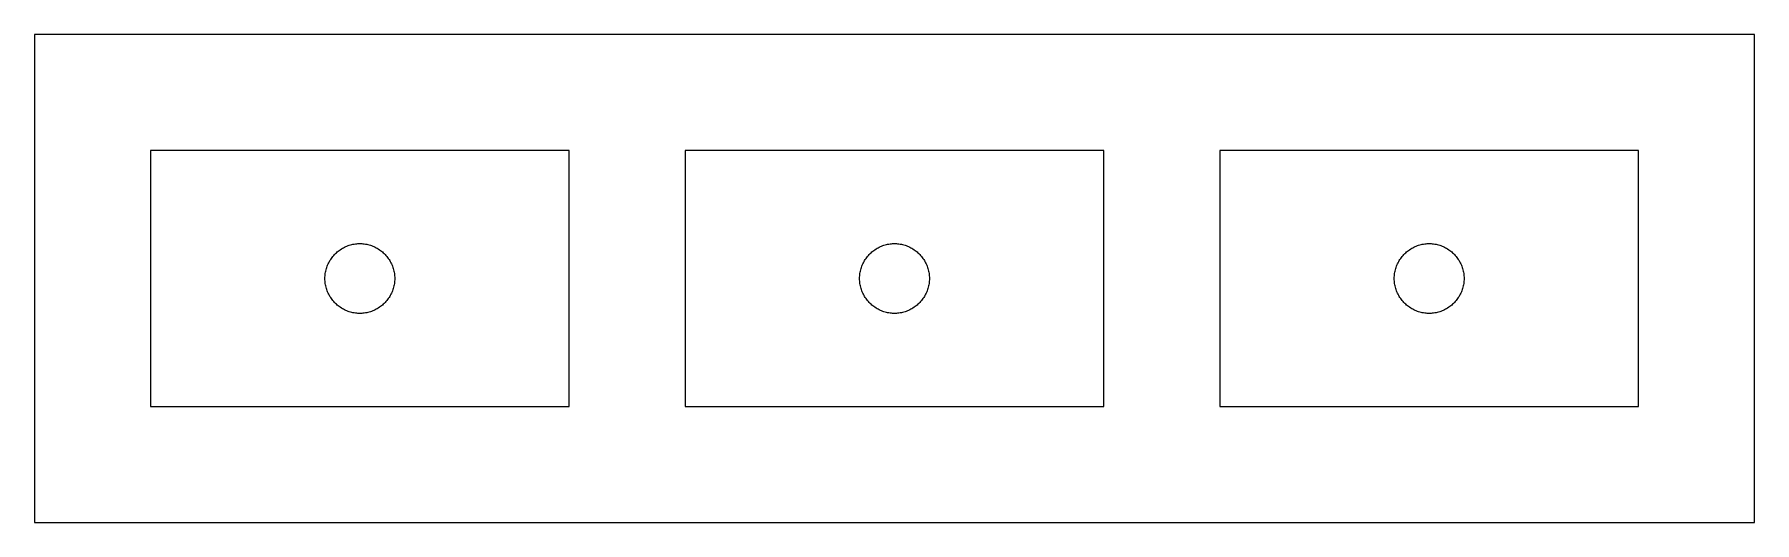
# Model space of a CAD drawing. Header units: millimetres. Extents: x 0 to 148, y 0 to 42.
import ezdxf

# ---------------------------------------------------------------- set-up
doc = ezdxf.new("R2010")
doc.units = ezdxf.units.MM
doc.layers.add('CUT', color=7, linetype='Continuous')
doc.layers.add('SHEET', color=30, linetype='Continuous')

msp = doc.modelspace()

# ---------------------------------------------------------------- linework, layer by layer
at = {"layer": 'CUT'}
for p, q in [((46, 32), (10, 32)), ((10, 32), (10, 10)), ((46, 10), (46, 32)), ((92, 32), (56, 32)), ((56, 32), (56, 10)), ((92, 10), (92, 32)), ((138, 32), (102, 32)), ((102, 32), (102, 10)), ((138, 10), (138, 32)), ((26.59, 23.65), (26.69, 23.7)), ((26.69, 23.7), (26.79, 23.75)), ((26.79, 23.75), (26.89, 23.79)), ((26.89, 23.79), (26.99, 23.83)), ((26.99, 23.83), (27.09, 23.86)), ((27.09, 23.86), (27.2, 23.89)), ((27.2, 23.89), (27.3, 23.92)), ((27.3, 23.92), (27.41, 23.94)), ((27.41, 23.94), (27.51, 23.96)), ((27.51, 23.96), (27.62, 23.98)), ((27.62, 23.98), (27.73, 23.99)), ((27.73, 23.99), (27.84, 24)), ((27.84, 24), (27.95, 24)), ((27.95, 24), (28.05, 24)), ((28.05, 24), (28.16, 24)), ((28.16, 24), (28.27, 23.99)), ((28.27, 23.99), (28.38, 23.98)), ((28.38, 23.98), (28.49, 23.96)), ((28.49, 23.96), (28.59, 23.94)), ((28.59, 23.94), (28.7, 23.92)), ((28.7, 23.92), (28.8, 23.89)), ((28.8, 23.89), (28.91, 23.86)), ((28.91, 23.86), (29.01, 23.83)), ((29.01, 23.83), (29.11, 23.79)), ((29.11, 23.79), (29.21, 23.75)), ((29.21, 23.75), (29.31, 23.7)), ((29.31, 23.7), (29.41, 23.65)), ((72.59, 23.65), (72.69, 23.7)), ((72.69, 23.7), (72.79, 23.75)), ((72.79, 23.75), (72.89, 23.79)), ((72.89, 23.79), (72.99, 23.83)), ((72.99, 23.83), (73.09, 23.86)), ((73.09, 23.86), (73.2, 23.89)), ((73.2, 23.89), (73.3, 23.92)), ((73.3, 23.92), (73.41, 23.94)), ((73.41, 23.94), (73.51, 23.96)), ((73.51, 23.96), (73.62, 23.98)), ((73.62, 23.98), (73.73, 23.99)), ((73.73, 23.99), (73.84, 24)), ((73.84, 24), (73.95, 24)), ((73.95, 24), (74.05, 24)), ((74.05, 24), (74.16, 24)), ((74.16, 24), (74.27, 23.99)), ((74.27, 23.99), (74.38, 23.98)), ((74.38, 23.98), (74.49, 23.96)), ((74.49, 23.96), (74.59, 23.94)), ((74.59, 23.94), (74.7, 23.92)), ((74.7, 23.92), (74.8, 23.89)), ((74.8, 23.89), (74.91, 23.86)), ((74.91, 23.86), (75.01, 23.83)), ((75.01, 23.83), (75.11, 23.79)), ((75.11, 23.79), (75.21, 23.75)), ((75.21, 23.75), (75.31, 23.7)), ((75.31, 23.7), (75.41, 23.65)), ((118.59, 23.65), (118.69, 23.7)), ((118.69, 23.7), (118.79, 23.75)), ((118.79, 23.75), (118.89, 23.79)), ((118.89, 23.79), (118.99, 23.83)), ((118.99, 23.83), (119.09, 23.86)), ((119.09, 23.86), (119.2, 23.89)), ((119.2, 23.89), (119.3, 23.92)), ((119.3, 23.92), (119.41, 23.94)), ((119.41, 23.94), (119.51, 23.96)), ((119.51, 23.96), (119.62, 23.98)), ((119.62, 23.98), (119.73, 23.99)), ((119.73, 23.99), (119.84, 24)), ((119.84, 24), (119.95, 24)), ((119.95, 24), (120.05, 24)), ((120.05, 24), (120.16, 24)), ((120.16, 24), (120.27, 23.99)), ((120.27, 23.99), (120.38, 23.98)), ((120.38, 23.98), (120.49, 23.96)), ((120.49, 23.96), (120.59, 23.94)), ((120.59, 23.94), (120.7, 23.92)), ((120.7, 23.92), (120.8, 23.89)), ((120.8, 23.89), (120.91, 23.86)), ((120.91, 23.86), (121.01, 23.83)), ((121.01, 23.83), (121.11, 23.79)), ((121.11, 23.79), (121.21, 23.75)), ((121.21, 23.75), (121.31, 23.7)), ((121.31, 23.7), (121.41, 23.65)), ((25.23, 22.16), (25.28, 22.26)), ((25.28, 22.26), (25.32, 22.36)), ((25.32, 22.36), (25.38, 22.45)), ((25.38, 22.45), (25.43, 22.55)), ((25.43, 22.55), (25.49, 22.64)), ((25.49, 22.64), (25.55, 22.73)), ((25.55, 22.73), (25.61, 22.82)), ((25.61, 22.82), (25.68, 22.9)), ((25.68, 22.9), (25.75, 22.98)), ((25.75, 22.98), (25.82, 23.06)), ((25.82, 23.06), (25.9, 23.14)), ((25.9, 23.14), (25.98, 23.21)), ((25.98, 23.21), (26.06, 23.29)), ((26.06, 23.29), (26.14, 23.36)), ((26.14, 23.36), (26.23, 23.42)), ((26.23, 23.42), (26.32, 23.48)), ((26.32, 23.48), (26.41, 23.54)), ((26.41, 23.54), (26.5, 23.6)), ((26.5, 23.6), (26.59, 23.65)), ((29.41, 23.65), (29.5, 23.6)), ((29.5, 23.6), (29.59, 23.54)), ((29.59, 23.54), (29.68, 23.48)), ((29.68, 23.48), (29.77, 23.42)), ((29.77, 23.42), (29.86, 23.36)), ((29.86, 23.36), (29.94, 23.29)), ((29.94, 23.29), (30.02, 23.21)), ((30.02, 23.21), (30.1, 23.14)), ((30.1, 23.14), (30.18, 23.06)), ((30.18, 23.06), (30.25, 22.98)), ((30.25, 22.98), (30.32, 22.9)), ((30.32, 22.9), (30.39, 22.82)), ((30.39, 22.82), (30.45, 22.73)), ((30.45, 22.73), (30.51, 22.64)), ((30.51, 22.64), (30.57, 22.55)), ((30.57, 22.55), (30.62, 22.45)), ((30.62, 22.45), (30.68, 22.36)), ((30.68, 22.36), (30.72, 22.26)), ((30.72, 22.26), (30.77, 22.16)), ((71.23, 22.16), (71.28, 22.26)), ((71.28, 22.26), (71.32, 22.36)), ((71.32, 22.36), (71.38, 22.45)), ((71.38, 22.45), (71.43, 22.55)), ((71.43, 22.55), (71.49, 22.64)), ((71.49, 22.64), (71.55, 22.73)), ((71.55, 22.73), (71.61, 22.82)), ((71.61, 22.82), (71.68, 22.9)), ((71.68, 22.9), (71.75, 22.98)), ((71.75, 22.98), (71.82, 23.06)), ((71.82, 23.06), (71.9, 23.14)), ((71.9, 23.14), (71.98, 23.21)), ((71.98, 23.21), (72.06, 23.29)), ((72.06, 23.29), (72.14, 23.36)), ((72.14, 23.36), (72.23, 23.42)), ((72.23, 23.42), (72.32, 23.48)), ((72.32, 23.48), (72.41, 23.54)), ((72.41, 23.54), (72.5, 23.6)), ((72.5, 23.6), (72.59, 23.65)), ((75.41, 23.65), (75.5, 23.6)), ((75.5, 23.6), (75.59, 23.54)), ((75.59, 23.54), (75.68, 23.48)), ((75.68, 23.48), (75.77, 23.42)), ((75.77, 23.42), (75.86, 23.36)), ((75.86, 23.36), (75.94, 23.29)), ((75.94, 23.29), (76.02, 23.21)), ((76.02, 23.21), (76.1, 23.14)), ((76.1, 23.14), (76.18, 23.06)), ((76.18, 23.06), (76.25, 22.98)), ((76.25, 22.98), (76.32, 22.9)), ((76.32, 22.9), (76.39, 22.82)), ((76.39, 22.82), (76.45, 22.73)), ((76.45, 22.73), (76.51, 22.64)), ((76.51, 22.64), (76.57, 22.55)), ((76.57, 22.55), (76.62, 22.45)), ((76.62, 22.45), (76.68, 22.36)), ((76.68, 22.36), (76.72, 22.26)), ((76.72, 22.26), (76.77, 22.16)), ((117.23, 22.16), (117.28, 22.26)), ((117.28, 22.26), (117.32, 22.36)), ((117.32, 22.36), (117.38, 22.45)), ((117.38, 22.45), (117.43, 22.55)), ((117.43, 22.55), (117.49, 22.64)), ((117.49, 22.64), (117.55, 22.73)), ((117.55, 22.73), (117.61, 22.82)), ((117.61, 22.82), (117.68, 22.9)), ((117.68, 22.9), (117.75, 22.98)), ((117.75, 22.98), (117.82, 23.06)), ((117.82, 23.06), (117.9, 23.14)), ((117.9, 23.14), (117.98, 23.21)), ((117.98, 23.21), (118.06, 23.29)), ((118.06, 23.29), (118.14, 23.36)), ((118.14, 23.36), (118.23, 23.42)), ((118.23, 23.42), (118.32, 23.48)), ((118.32, 23.48), (118.41, 23.54)), ((118.41, 23.54), (118.5, 23.6)), ((118.5, 23.6), (118.59, 23.65)), ((121.41, 23.65), (121.5, 23.6)), ((121.5, 23.6), (121.59, 23.54)), ((121.59, 23.54), (121.68, 23.48)), ((121.68, 23.48), (121.77, 23.42)), ((121.77, 23.42), (121.86, 23.36)), ((121.86, 23.36), (121.94, 23.29)), ((121.94, 23.29), (122.02, 23.21)), ((122.02, 23.21), (122.1, 23.14)), ((122.1, 23.14), (122.18, 23.06)), ((122.18, 23.06), (122.25, 22.98)), ((122.25, 22.98), (122.32, 22.9)), ((122.32, 22.9), (122.39, 22.82)), ((122.39, 22.82), (122.45, 22.73)), ((122.45, 22.73), (122.51, 22.64)), ((122.51, 22.64), (122.57, 22.55)), ((122.57, 22.55), (122.62, 22.45)), ((122.62, 22.45), (122.68, 22.36)), ((122.68, 22.36), (122.72, 22.26)), ((122.72, 22.26), (122.77, 22.16)), ((25, 21.11), (25.01, 21.22)), ((25, 21), (25, 21.11)), ((25, 20.89), (25, 21)), ((25.01, 20.78), (25, 20.89)), ((25.01, 21.22), (25.02, 21.32)), ((25.02, 20.68), (25.01, 20.78)), ((25.02, 21.32), (25.03, 21.43)), ((25.03, 21.43), (25.05, 21.54)), ((25.05, 21.54), (25.07, 21.64)), ((25.07, 21.64), (25.1, 21.75)), ((25.1, 21.75), (25.12, 21.85)), ((25.12, 21.85), (25.16, 21.96)), ((25.16, 21.96), (25.19, 22.06)), ((25.19, 22.06), (25.23, 22.16)), ((30.77, 22.16), (30.81, 22.06)), ((30.81, 22.06), (30.84, 21.96)), ((30.84, 21.96), (30.88, 21.85)), ((30.88, 21.85), (30.9, 21.75)), ((30.9, 21.75), (30.93, 21.64)), ((30.93, 21.64), (30.95, 21.54)), ((30.95, 21.54), (30.97, 21.43)), ((30.97, 21.43), (30.98, 21.32)), ((30.98, 21.32), (30.99, 21.22)), ((30.99, 20.78), (30.98, 20.68)), ((30.99, 21.22), (31, 21.11)), ((31, 20.89), (30.99, 20.78)), ((31, 21.11), (31, 21)), ((31, 21), (31, 20.89)), ((71, 21.11), (71.01, 21.22)), ((71, 21), (71, 21.11)), ((71, 20.89), (71, 21)), ((71.01, 20.78), (71, 20.89)), ((71.01, 21.22), (71.02, 21.32)), ((71.02, 20.68), (71.01, 20.78)), ((71.02, 21.32), (71.03, 21.43)), ((71.03, 21.43), (71.05, 21.54)), ((71.05, 21.54), (71.07, 21.64)), ((71.07, 21.64), (71.1, 21.75)), ((71.1, 21.75), (71.12, 21.85)), ((71.12, 21.85), (71.16, 21.96)), ((71.16, 21.96), (71.19, 22.06)), ((71.19, 22.06), (71.23, 22.16)), ((76.77, 22.16), (76.81, 22.06)), ((76.81, 22.06), (76.84, 21.96)), ((76.84, 21.96), (76.88, 21.85)), ((76.88, 21.85), (76.9, 21.75)), ((76.9, 21.75), (76.93, 21.64)), ((76.93, 21.64), (76.95, 21.54)), ((76.95, 21.54), (76.97, 21.43)), ((76.97, 21.43), (76.98, 21.32)), ((76.98, 21.32), (76.99, 21.22)), ((76.99, 20.78), (76.98, 20.68)), ((76.99, 21.22), (77, 21.11)), ((77, 20.89), (76.99, 20.78)), ((77, 21.11), (77, 21)), ((77, 21), (77, 20.89)), ((117, 21.11), (117.01, 21.22)), ((117, 21), (117, 21.11)), ((117, 20.89), (117, 21)), ((117.01, 20.78), (117, 20.89)), ((117.01, 21.22), (117.02, 21.32)), ((117.02, 20.68), (117.01, 20.78)), ((117.02, 21.32), (117.03, 21.43)), ((117.03, 21.43), (117.05, 21.54)), ((117.05, 21.54), (117.07, 21.64)), ((117.07, 21.64), (117.1, 21.75)), ((117.1, 21.75), (117.12, 21.85)), ((117.12, 21.85), (117.16, 21.96)), ((117.16, 21.96), (117.19, 22.06)), ((117.19, 22.06), (117.23, 22.16)), ((122.77, 22.16), (122.81, 22.06)), ((122.81, 22.06), (122.84, 21.96)), ((122.84, 21.96), (122.88, 21.85)), ((122.88, 21.85), (122.9, 21.75)), ((122.9, 21.75), (122.93, 21.64)), ((122.93, 21.64), (122.95, 21.54)), ((122.95, 21.54), (122.97, 21.43)), ((122.97, 21.43), (122.98, 21.32)), ((122.98, 21.32), (122.99, 21.22)), ((122.99, 20.78), (122.98, 20.68)), ((122.99, 21.22), (123, 21.11)), ((123, 20.89), (122.99, 20.78)), ((123, 21.11), (123, 21)), ((123, 21), (123, 20.89)), ((25.03, 20.57), (25.02, 20.68)), ((25.05, 20.46), (25.03, 20.57)), ((25.07, 20.36), (25.05, 20.46)), ((25.1, 20.25), (25.07, 20.36)), ((25.12, 20.15), (25.1, 20.25)), ((25.16, 20.04), (25.12, 20.15)), ((25.19, 19.94), (25.16, 20.04)), ((25.23, 19.84), (25.19, 19.94)), ((25.28, 19.74), (25.23, 19.84)), ((25.32, 19.64), (25.28, 19.74)), ((25.38, 19.55), (25.32, 19.64)), ((25.43, 19.45), (25.38, 19.55)), ((25.49, 19.36), (25.43, 19.45)), ((25.55, 19.27), (25.49, 19.36)), ((25.61, 19.18), (25.55, 19.27)), ((30.45, 19.27), (30.39, 19.18)), ((30.51, 19.36), (30.45, 19.27)), ((30.57, 19.45), (30.51, 19.36)), ((30.62, 19.55), (30.57, 19.45)), ((30.68, 19.64), (30.62, 19.55)), ((30.72, 19.74), (30.68, 19.64)), ((30.77, 19.84), (30.72, 19.74)), ((30.81, 19.94), (30.77, 19.84)), ((30.84, 20.04), (30.81, 19.94)), ((30.88, 20.15), (30.84, 20.04)), ((30.9, 20.25), (30.88, 20.15)), ((30.93, 20.36), (30.9, 20.25)), ((30.95, 20.46), (30.93, 20.36)), ((30.97, 20.57), (30.95, 20.46)), ((30.98, 20.68), (30.97, 20.57)), ((71.03, 20.57), (71.02, 20.68)), ((71.05, 20.46), (71.03, 20.57)), ((71.07, 20.36), (71.05, 20.46)), ((71.1, 20.25), (71.07, 20.36)), ((71.12, 20.15), (71.1, 20.25)), ((71.16, 20.04), (71.12, 20.15)), ((71.19, 19.94), (71.16, 20.04)), ((71.23, 19.84), (71.19, 19.94)), ((71.28, 19.74), (71.23, 19.84)), ((71.32, 19.64), (71.28, 19.74)), ((71.38, 19.55), (71.32, 19.64)), ((71.43, 19.45), (71.38, 19.55)), ((71.49, 19.36), (71.43, 19.45)), ((71.55, 19.27), (71.49, 19.36)), ((71.61, 19.18), (71.55, 19.27)), ((76.45, 19.27), (76.39, 19.18)), ((76.51, 19.36), (76.45, 19.27)), ((76.57, 19.45), (76.51, 19.36)), ((76.62, 19.55), (76.57, 19.45)), ((76.68, 19.64), (76.62, 19.55)), ((76.72, 19.74), (76.68, 19.64)), ((76.77, 19.84), (76.72, 19.74)), ((76.81, 19.94), (76.77, 19.84)), ((76.84, 20.04), (76.81, 19.94)), ((76.88, 20.15), (76.84, 20.04)), ((76.9, 20.25), (76.88, 20.15)), ((76.93, 20.36), (76.9, 20.25)), ((76.95, 20.46), (76.93, 20.36)), ((76.97, 20.57), (76.95, 20.46)), ((76.98, 20.68), (76.97, 20.57)), ((117.03, 20.57), (117.02, 20.68)), ((117.05, 20.46), (117.03, 20.57)), ((117.07, 20.36), (117.05, 20.46)), ((117.1, 20.25), (117.07, 20.36)), ((117.12, 20.15), (117.1, 20.25)), ((117.16, 20.04), (117.12, 20.15)), ((117.19, 19.94), (117.16, 20.04)), ((117.23, 19.84), (117.19, 19.94)), ((117.28, 19.74), (117.23, 19.84)), ((117.32, 19.64), (117.28, 19.74)), ((117.38, 19.55), (117.32, 19.64)), ((117.43, 19.45), (117.38, 19.55)), ((117.49, 19.36), (117.43, 19.45)), ((117.55, 19.27), (117.49, 19.36)), ((117.61, 19.18), (117.55, 19.27)), ((122.45, 19.27), (122.39, 19.18)), ((122.51, 19.36), (122.45, 19.27)), ((122.57, 19.45), (122.51, 19.36)), ((122.62, 19.55), (122.57, 19.45)), ((122.68, 19.64), (122.62, 19.55)), ((122.72, 19.74), (122.68, 19.64)), ((122.77, 19.84), (122.72, 19.74)), ((122.81, 19.94), (122.77, 19.84)), ((122.84, 20.04), (122.81, 19.94)), ((122.88, 20.15), (122.84, 20.04)), ((122.9, 20.25), (122.88, 20.15)), ((122.93, 20.36), (122.9, 20.25)), ((122.95, 20.46), (122.93, 20.36)), ((122.97, 20.57), (122.95, 20.46)), ((122.98, 20.68), (122.97, 20.57)), ((25.68, 19.1), (25.61, 19.18)), ((25.75, 19.02), (25.68, 19.1)), ((25.82, 18.94), (25.75, 19.02)), ((25.9, 18.86), (25.82, 18.94)), ((25.98, 18.79), (25.9, 18.86)), ((26.06, 18.71), (25.98, 18.79)), ((26.14, 18.64), (26.06, 18.71)), ((26.23, 18.58), (26.14, 18.64)), ((26.32, 18.52), (26.23, 18.58)), ((26.41, 18.46), (26.32, 18.52)), ((26.5, 18.4), (26.41, 18.46)), ((26.59, 18.35), (26.5, 18.4)), ((26.69, 18.3), (26.59, 18.35)), ((26.79, 18.25), (26.69, 18.3)), ((26.89, 18.21), (26.79, 18.25)), ((26.99, 18.17), (26.89, 18.21)), ((27.09, 18.14), (26.99, 18.17)), ((27.2, 18.11), (27.09, 18.14)), ((27.3, 18.08), (27.2, 18.11)), ((27.41, 18.06), (27.3, 18.08)), ((27.51, 18.04), (27.41, 18.06)), ((27.62, 18.02), (27.51, 18.04)), ((27.73, 18.01), (27.62, 18.02)), ((27.84, 18), (27.73, 18.01)), ((27.95, 18), (27.84, 18)), ((28.05, 18), (27.95, 18)), ((28.16, 18), (28.05, 18)), ((28.27, 18.01), (28.16, 18)), ((28.38, 18.02), (28.27, 18.01)), ((28.49, 18.04), (28.38, 18.02)), ((28.59, 18.06), (28.49, 18.04)), ((28.7, 18.08), (28.59, 18.06)), ((28.8, 18.11), (28.7, 18.08)), ((28.91, 18.14), (28.8, 18.11)), ((29.01, 18.17), (28.91, 18.14)), ((29.11, 18.21), (29.01, 18.17)), ((29.21, 18.25), (29.11, 18.21)), ((29.31, 18.3), (29.21, 18.25)), ((29.41, 18.35), (29.31, 18.3)), ((29.5, 18.4), (29.41, 18.35)), ((29.59, 18.46), (29.5, 18.4)), ((29.68, 18.52), (29.59, 18.46)), ((29.77, 18.58), (29.68, 18.52)), ((29.86, 18.64), (29.77, 18.58)), ((29.94, 18.71), (29.86, 18.64)), ((30.02, 18.79), (29.94, 18.71)), ((30.1, 18.86), (30.02, 18.79)), ((30.18, 18.94), (30.1, 18.86)), ((30.25, 19.02), (30.18, 18.94)), ((30.32, 19.1), (30.25, 19.02)), ((30.39, 19.18), (30.32, 19.1)), ((71.68, 19.1), (71.61, 19.18)), ((71.75, 19.02), (71.68, 19.1)), ((71.82, 18.94), (71.75, 19.02)), ((71.9, 18.86), (71.82, 18.94)), ((71.98, 18.79), (71.9, 18.86)), ((72.06, 18.71), (71.98, 18.79)), ((72.14, 18.64), (72.06, 18.71)), ((72.23, 18.58), (72.14, 18.64)), ((72.32, 18.52), (72.23, 18.58)), ((72.41, 18.46), (72.32, 18.52)), ((72.5, 18.4), (72.41, 18.46)), ((72.59, 18.35), (72.5, 18.4)), ((72.69, 18.3), (72.59, 18.35)), ((72.79, 18.25), (72.69, 18.3)), ((72.89, 18.21), (72.79, 18.25)), ((72.99, 18.17), (72.89, 18.21)), ((73.09, 18.14), (72.99, 18.17)), ((73.2, 18.11), (73.09, 18.14)), ((73.3, 18.08), (73.2, 18.11)), ((73.41, 18.06), (73.3, 18.08)), ((73.51, 18.04), (73.41, 18.06)), ((73.62, 18.02), (73.51, 18.04)), ((73.73, 18.01), (73.62, 18.02)), ((73.84, 18), (73.73, 18.01)), ((73.95, 18), (73.84, 18)), ((74.05, 18), (73.95, 18)), ((74.16, 18), (74.05, 18)), ((74.27, 18.01), (74.16, 18)), ((74.38, 18.02), (74.27, 18.01)), ((74.49, 18.04), (74.38, 18.02)), ((74.59, 18.06), (74.49, 18.04)), ((74.7, 18.08), (74.59, 18.06)), ((74.8, 18.11), (74.7, 18.08)), ((74.91, 18.14), (74.8, 18.11)), ((75.01, 18.17), (74.91, 18.14)), ((75.11, 18.21), (75.01, 18.17)), ((75.21, 18.25), (75.11, 18.21)), ((75.31, 18.3), (75.21, 18.25)), ((75.41, 18.35), (75.31, 18.3)), ((75.5, 18.4), (75.41, 18.35)), ((75.59, 18.46), (75.5, 18.4)), ((75.68, 18.52), (75.59, 18.46)), ((75.77, 18.58), (75.68, 18.52)), ((75.86, 18.64), (75.77, 18.58)), ((75.94, 18.71), (75.86, 18.64)), ((76.02, 18.79), (75.94, 18.71)), ((76.1, 18.86), (76.02, 18.79)), ((76.18, 18.94), (76.1, 18.86)), ((76.25, 19.02), (76.18, 18.94)), ((76.32, 19.1), (76.25, 19.02)), ((76.39, 19.18), (76.32, 19.1)), ((117.68, 19.1), (117.61, 19.18)), ((117.75, 19.02), (117.68, 19.1)), ((117.82, 18.94), (117.75, 19.02)), ((117.9, 18.86), (117.82, 18.94)), ((117.98, 18.79), (117.9, 18.86)), ((118.06, 18.71), (117.98, 18.79)), ((118.14, 18.64), (118.06, 18.71)), ((118.23, 18.58), (118.14, 18.64)), ((118.32, 18.52), (118.23, 18.58)), ((118.41, 18.46), (118.32, 18.52)), ((118.5, 18.4), (118.41, 18.46)), ((118.59, 18.35), (118.5, 18.4)), ((118.69, 18.3), (118.59, 18.35)), ((118.79, 18.25), (118.69, 18.3)), ((118.89, 18.21), (118.79, 18.25)), ((118.99, 18.17), (118.89, 18.21)), ((119.09, 18.14), (118.99, 18.17)), ((119.2, 18.11), (119.09, 18.14)), ((119.3, 18.08), (119.2, 18.11)), ((119.41, 18.06), (119.3, 18.08)), ((119.51, 18.04), (119.41, 18.06)), ((119.62, 18.02), (119.51, 18.04)), ((119.73, 18.01), (119.62, 18.02)), ((119.84, 18), (119.73, 18.01)), ((119.95, 18), (119.84, 18)), ((120.05, 18), (119.95, 18)), ((120.16, 18), (120.05, 18)), ((120.27, 18.01), (120.16, 18)), ((120.38, 18.02), (120.27, 18.01)), ((120.49, 18.04), (120.38, 18.02)), ((120.59, 18.06), (120.49, 18.04)), ((120.7, 18.08), (120.59, 18.06)), ((120.8, 18.11), (120.7, 18.08)), ((120.91, 18.14), (120.8, 18.11)), ((121.01, 18.17), (120.91, 18.14)), ((121.11, 18.21), (121.01, 18.17)), ((121.21, 18.25), (121.11, 18.21)), ((121.31, 18.3), (121.21, 18.25)), ((121.41, 18.35), (121.31, 18.3)), ((121.5, 18.4), (121.41, 18.35)), ((121.59, 18.46), (121.5, 18.4)), ((121.68, 18.52), (121.59, 18.46)), ((121.77, 18.58), (121.68, 18.52)), ((121.86, 18.64), (121.77, 18.58)), ((121.94, 18.71), (121.86, 18.64)), ((122.02, 18.79), (121.94, 18.71)), ((122.1, 18.86), (122.02, 18.79)), ((122.18, 18.94), (122.1, 18.86)), ((122.25, 19.02), (122.18, 18.94)), ((122.32, 19.1), (122.25, 19.02)), ((122.39, 19.18), (122.32, 19.1)), ((10, 10), (46, 10)), ((56, 10), (92, 10)), ((102, 10), (138, 10))]:
    msp.add_line(p, q, dxfattribs=at)
at = {"layer": 'SHEET'}
msp.add_lwpolyline([(0, 0), (148, 0), (148, 42), (0, 42)], close=True, dxfattribs=at)

doc.saveas('drawing.dxf')
